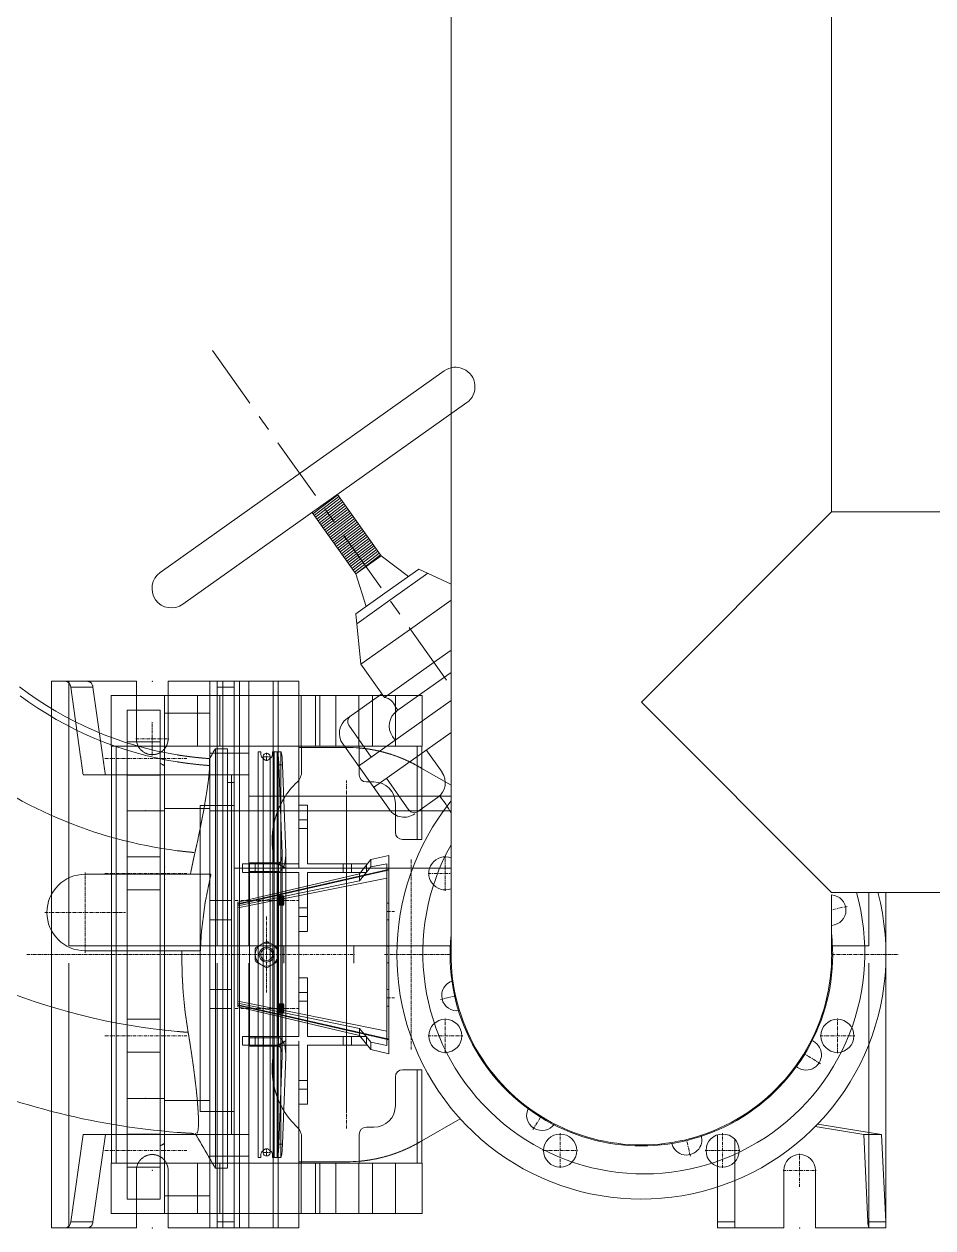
# Model space of a CAD drawing. Header units: millimetres. Extents: x 842 to 5141, y 625 to 3919.
# Drawn here: x 2001 to 3124, y 784 to 2272 of the extents above; entities that cross this region are included whole.
import ezdxf

# ---------------------------------------------------------------- set-up
doc = ezdxf.new("R2010")
doc.units = ezdxf.units.MM
doc.linetypes.add('CENTER', pattern=[7, 4, -1, 1, -1])
doc.linetypes.add('DASHED', pattern=[0.75, 0.5, -0.25])
for name, color, linetype, lineweight in [('2d ConnectionPoints', 7, 'Continuous', 50), ('AM_0', 7, 'Continuous', 50), ('AM_4', 3, 'Continuous', 25), ('AM_7', 4, 'CENTER', 20), ('AM_9', 6, 'DASHED', 25)]:
    doc.layers.add(name, color=color, linetype=linetype, lineweight=lineweight)
doc.layers.add('CL', color=1, linetype='CENTER')
doc.layers.add('OUTLINE', color=6, linetype='Continuous')

msp = doc.modelspace()

# ---------------------------------------------------------------- linework, layer by layer
at = {"lineweight": 13}
for p, q in [((2528.5, 1122.1), (2528.5, 3193.3)), ((2999, 1669.5), (2999, 2648.8)), ((2763.8, 1434.3), (2999, 1669.5)), ((3764, 1669.5), (2999, 1669.5)), ((2763.8, 1434.3), (2999, 1199)), ((3764, 1199), (2999, 1199)), ((2999, 1122.1), (2999, 1195.9))]:
    msp.add_line(p, q, dxfattribs=at)
at = {"color": 7, "lineweight": 13}
for p, q in [((2168.9, 1594.4), (2520, 1843.7)), ((2196.8, 1555.1), (2547.9, 1804.4)), ((2388.5, 1690.4), (2357.8, 1666.9)), ((2389.9, 1688.4), (2359.3, 1664.9)), ((2391.5, 1686.1), (2360.9, 1662.7)), ((2393.1, 1683.9), (2362.5, 1660.4)), ((2394.7, 1681.6), (2364.1, 1658.1)), ((2388.1, 1690.9), (2442.1, 1614.9)), ((2356.7, 1668.6), (2410.6, 1592.6)), ((2396.4, 1679.3), (2365.7, 1655.8)), ((2398, 1677), (2367.3, 1653.6)), ((2399.6, 1674.8), (2368.9, 1651.3)), ((2401.2, 1672.5), (2370.5, 1649.1)), ((2402.8, 1670.3), (2372.1, 1646.8)), ((2404.4, 1668), (2373.8, 1644.6)), ((2406, 1665.8), (2375.4, 1642.3)), ((2407.6, 1663.5), (2377, 1640.1)), ((2409.2, 1661.3), (2378.6, 1637.8)), ((2410.8, 1659), (2380.2, 1635.5)), ((2412.4, 1656.7), (2381.8, 1633.3)), ((2414, 1654.5), (2383.4, 1631)), ((2415.6, 1652.2), (2385, 1628.8)), ((2417.2, 1650), (2386.6, 1626.5)), ((2418.8, 1647.7), (2388.2, 1624.2)), ((2420.4, 1645.4), (2389.8, 1622)), ((2422.1, 1643.2), (2391.4, 1619.8)), ((2423.7, 1641), (2393, 1617.5)), ((2425.3, 1638.7), (2394.7, 1615.2)), ((2426.9, 1636.4), (2396.3, 1613)), ((2428.5, 1634.2), (2397.9, 1610.7)), ((2430.1, 1631.9), (2399.5, 1608.5)), ((2431.6, 1629.6), (2401, 1606.2)), ((2433.2, 1627.4), (2402.6, 1603.9)), ((2434.8, 1625.1), (2404.2, 1601.6)), ((2436.4, 1622.8), (2405.8, 1599.4)), ((2438, 1620.6), (2407.4, 1597.1)), ((2439.6, 1618.3), (2409, 1594.9)), ((2441.2, 1616.1), (2410.6, 1592.6)), ((2410.6, 1592.6), (2442.1, 1614.9)), ((2442.1, 1614.9), (2475.7, 1589.6)), ((2410.6, 1592.6), (2423.4, 1552.5)), ((2488.5, 1598.7), (2449.6, 1571)), ((2499.7, 1593.4), (2455.8, 1562.2)), ((2528.5, 1579.9), (2488.5, 1598.7)), ((2410.6, 1543.4), (2449.6, 1571)), ((2411.9, 1531), (2455.8, 1562.2)), ((2528.5, 1560.3), (2481.1, 1526.6)), ((2417, 1481.1), (2410.6, 1543.4)), ((2417, 1481.1), (2481.1, 1526.6)), ((2528.5, 1498.5), (2510.3, 1485.5)), ((2510.3, 1485.5), (2528.5, 1498.5)), ((2446.2, 1440), (2417, 1481.1)), ((2446.2, 1440), (2510.3, 1485.5)), ((2510.3, 1485.5), (2446.2, 1440)), ((2523.4, 1467.1), (2471.5, 1430.3)), ((2523.4, 1467.1), (2528.5, 1470.8)), ((2399.9, 1413.9), (2443, 1444.5)), ((2414.1, 1355), (2528.5, 1436.3)), ((2459.6, 1428.7), (2462.9, 1424.2)), ((2471.5, 1430.3), (2461.5, 1423.2)), ((2429.9, 1366.3), (2402.1, 1405.5)), ((2432.7, 1328.8), (2528.5, 1396.8)), ((2456.1, 1391.8), (2459.4, 1387.2)), ((2452.2, 1301.3), (2394.6, 1382.5)), ((2517.3, 1347.5), (2497.8, 1375)), ((2448.6, 1340.1), (2476.4, 1300.8)), ((2487.6, 1298.9), (2511.9, 1316.2))]:
    msp.add_line(p, q, dxfattribs=at)
for centre, radius, start, end in [((2534, 1824), 24.1, 305.3755, 125.3755), ((2182.9, 1574.7), 24.1, 125.3755, 305.3755), ((2443, 1422.5), 17.8, 20.2963, 79.6544), ((2412.9, 1395.5), 22.5, 125.3755, 215.3755), ((2408.6, 1410.2), 8.03, 125.3755, 215.3755), ((2474.5, 1404.8), 22.5, 125.3755, 215.3755), ((2498.9, 1334.5), 22.5, 305.3755, 35.3755), ((2435, 1249.1), 105, 26.9464, 41.4387), ((2470.5, 1314.4), 22.5, 215.3755, 305.3755), ((2483, 1305.5), 8.03, 215.3755, 305.3755)]:
    msp.add_arc(centre, radius, start, end, dxfattribs=at)
at = {"layer": '2d ConnectionPoints', "lineweight": 13}
for p in [(2159.1, 1460, -711.3), (2159.1, 1388.8, -711.3), (2151.1, 1299.9), (2174.3, 1230.3, 261.2), (2174.3, 1222.5, 242.3), (2174.3, 1214.6, 223.4), (2128, 1122.1), (2174.3, 1122.1), (2174.3, 1122.1, 236.5), (2174.3, 1122.1, -236.5), (2174.3, 1122.1, 302.3), (2174.3, 1122.1, -302.3), (2174.3, 1122.1), (2174.3, 1122.1), (2230.3, 1122.1), (2230.3, 1122.1), (2300.5, 1122.1, -231.2), (2300.5, 1122.1, 5343.9), (2300.5, 1122.1, -231.2), (2300.5, 1122.1, -231.2), (2345.9, 1122.1, 273.9), (2461.5, 1122.1, 462.4), (2492.6, 1122.1, 426.8), (3066.1, 1122.1, 462.4), (3066.1, 1122.1, -711.3), (2174.3, 1021.7, -242.3), (2151.1, 944.3), (2159.1, 855.3, -711.3), (2959.4, 855.3, -711.3), (2159.1, 784.2, -711.3), (2959.4, 784.2, -711.3)]:
    msp.add_point(p, dxfattribs=at)
at = {"layer": 'AM_0', "lineweight": 13}
for p, q in [((2139.6, 1460), (2034.7, 1460)), ((2034.7, 1377.8), (2034.7, 1460)), ((2139.6, 1460), (2139.6, 1442.2)), ((2178.7, 1442.2), (2178.7, 1460)), ((2340.5, 1460), (2178.7, 1460)), ((2230.3, 1442.2), (2230.3, 1460)), ((2340.5, 1442.2), (2340.5, 1460)), ((2058.4, 1452.6), (2070.5, 1366.7)), ((2098.8, 1360.3), (2085.8, 1452.6)), ((2108.5, 1379.9), (2108.5, 1442.2)), ((2108.5, 1442.2), (2492.6, 1442.2)), ((2492.6, 1379.9), (2492.6, 1442.2)), ((2108.8, 1379.9), (2108.5, 1379.9)), ((2108.8, 864.2), (2108.8, 1379.9)), ((2114.3, 1379.9), (2114.3, 864.2)), ((2486.8, 1379.9), (2114.3, 1379.9)), ((2290.1, 1235.4), (2290.1, 1372.8)), ((2293.4, 1372.8), (2290.1, 1372.8)), ((2293.4, 1372.8), (2293.4, 1369.3)), ((2307.6, 1369.3), (2307.6, 1372.8)), ((2307.6, 1372.8), (2317.9, 1372.8)), ((2313.4, 1372.8), (2313.5, 1372.8)), ((2317.9, 1372.8), (2318, 1372.8)), ((2343.7, 1379.9), (2343.7, 1348.2)), ((2399.9, 1378.2), (2343.7, 1378.2)), ((2414.9, 1344.4), (2414.9, 1379.9)), ((2486.8, 1264.4), (2486.8, 1379.9)), ((2492.3, 1379.9), (2492.3, 1264.4)), ((2492.6, 1379.9), (2492.3, 1379.9)), ((2319.7, 1246.9), (2315.6, 1356.5)), ((2320.1, 1356.5), (2324.1, 1247.8)), ((2528.5, 1331.4), (2492.3, 1352.3)), ((2340.5, 1338.1), (2340.5, 1234.1)), ((2433, 1335.5), (2423.8, 1335.5)), ((2351.2, 1306.9), (2340.5, 1306.9)), ((2351.2, 1306.9), (2351.2, 1234.1)), ((2459.7, 1273.2), (2459.7, 1308.8)), ((2492.3, 1264.4), (2468.6, 1264.4)), ((2279.2, 1190.1), (2279.2, 1235.4)), ((2279.2, 1235.4), (2315.2, 1235.4)), ((2319.7, 1246.9), (2319.7, 1246)), ((2324.1, 1247.8), (2324.1, 1246)), ((2324.1, 1200.6), (2324.1, 1246)), ((2429.4, 1239.6), (2415.4, 1222.1)), ((2451.7, 1244.6), (2429.4, 1239.6)), ((2429.4, 1239.6), (2429.4, 1230.4)), ((2451.7, 999.5), (2451.7, 1244.6)), ((2190.1, 1221.4), (2076.2, 1221.4)), ((2415.4, 1222.1), (2265, 1186.7)), ((2279.2, 1234.1), (2276.3, 1234.1)), ((2279.2, 1223.5), (2276.3, 1223.5)), ((2315.2, 1224.9), (2279.2, 1224.9)), ((2340.5, 1234.1), (2324.1, 1234.1)), ((2340.5, 1223.5), (2324.1, 1223.5)), ((2340.5, 1223.5), (2340.5, 1204.5)), ((2424, 1234.1), (2351.2, 1234.1)), ((2351.2, 1223.5), (2351.2, 1207)), ((2416.5, 1223.5), (2351.2, 1223.5)), ((2429.4, 1230.4), (2415.4, 1213.4)), ((2415.4, 1213.4), (2415.4, 1222.1)), ((2424, 1232.8), (2424, 1234.1)), ((2429.4, 1230.4), (2449, 1234.4)), ((2449, 1234.4), (2449, 1009.8)), ((2449, 1216.6), (2265, 1179.8)), ((2415.4, 1213.4), (2265, 1182.2)), ((3066.1, 1199), (3066.1, 784.2)), ((2265, 1057.5), (2265, 1186.7)), ((2288.1, 1131.3), (2298.7, 1137.5)), ((2302.3, 1137.5), (2313, 1131.3)), ((2076.2, 1126.8), (2190.1, 1126.8)), ((2286.3, 1115.9), (2286.3, 1128.2)), ((2314.8, 1128.2), (2314.8, 1115.9)), ((2298.7, 1106.7), (2288.1, 1112.8)), ((2313, 1112.8), (2302.3, 1106.7)), ((2265, 1064.4), (2449, 1027.6)), ((2265, 1062), (2415.4, 1030.7)), ((2265, 1057.5), (2415.4, 1022.1)), ((2279.2, 1008.7), (2279.2, 1054.1)), ((2324.1, 998.2), (2324.1, 1043.5)), ((2340.5, 1039.7), (2340.5, 1020.7)), ((2351.2, 1037.2), (2351.2, 1020.7)), ((2415.4, 1022.1), (2415.4, 1030.7)), ((2415.4, 1030.7), (2429.4, 1013.7)), ((2279.2, 1020.7), (2276.3, 1020.7)), ((2279.2, 1019.3), (2315.2, 1019.3)), ((2340.5, 1020.7), (2324.1, 1020.7)), ((2416.5, 1020.7), (2351.2, 1020.7)), ((2415.4, 1022.1), (2429.4, 1004.6)), ((2429.4, 1013.7), (2429.4, 1004.6)), ((2449, 1009.8), (2429.4, 1013.7)), ((2279.2, 1010.1), (2276.3, 1010.1)), ((2315.2, 1008.7), (2279.2, 1008.7)), ((2290.1, 871.3), (2290.1, 1008.7)), ((2315.6, 887.7), (2319.7, 997.3)), ((2319.7, 998.2), (2319.7, 997.3)), ((2340.5, 1010.1), (2324.1, 1010.1)), ((2324.1, 998.2), (2324.1, 996.3)), ((2340.5, 1010.1), (2340.5, 906.1)), ((2424, 1010.1), (2351.2, 1010.1)), ((2351.2, 1010.1), (2351.2, 937.3)), ((2424, 1010.1), (2424, 1011.3)), ((2429.4, 1004.6), (2451.7, 999.5)), ((2324.1, 996.3), (2320.1, 887.7)), ((2459.7, 935.4), (2459.7, 970.9)), ((2468.6, 979.8), (2492.3, 979.8)), ((2486.8, 864.2), (2486.8, 979.8)), ((2492.3, 979.8), (2492.3, 864.2)), ((2034.7, 784.2), (2034.7, 929.2)), ((2351.2, 937.3), (2340.5, 937.3)), ((2423.8, 908.7), (2433, 908.7)), ((2492.3, 891.8), (2539.7, 919.2)), ((2978.8, 909.5), (3038.6, 899.8)), ((3060.7, 899.8), (2981.8, 912.6)), ((2073.6, 899.8), (2058.4, 791.6)), ((2108.8, 899.8), (2073.6, 899.8)), ((2085.8, 791.6), (2101.1, 899.8)), ((2343.7, 895.9), (2343.7, 864.2)), ((2414.9, 864.2), (2414.9, 899.8)), ((2858, 899.3), (2858, 860.2)), ((2879.4, 866.1), (2879.4, 893.4)), ((3038.6, 899.8), (3043.7, 791.6)), ((3060.7, 899.8), (3038.6, 899.8)), ((3065.8, 791.6), (3060.7, 899.8)), ((2108.5, 864.2), (2108.8, 864.2)), ((2108.5, 802), (2108.5, 864.2)), ((2114.3, 864.2), (2486.8, 864.2)), ((2293.4, 871.3), (2290.1, 871.3)), ((2293.4, 874.9), (2293.4, 871.3)), ((2307.6, 871.3), (2307.6, 874.9)), ((2307.6, 871.3), (2317.9, 871.3)), ((2313.5, 871.3), (2313.4, 871.3)), ((2318, 871.3), (2317.9, 871.3)), ((2343.7, 866), (2399.9, 866)), ((2492.3, 864.2), (2492.6, 864.2)), ((2492.6, 802), (2492.6, 864.2)), ((2939.8, 855.3), (2939.8, 784.2)), ((2979, 784.2), (2979, 855.3)), ((2858, 784.2), (2858, 834.8)), ((2879.4, 842.7), (2879.4, 784.2)), ((2492.6, 802), (2108.5, 802)), ((2139.6, 802), (2139.6, 784.2)), ((2178.7, 784.2), (2178.7, 802)), ((2230.3, 784.2), (2230.3, 802)), ((2340.5, 784.2), (2340.5, 802)), ((2139.6, 784.2), (2034.7, 784.2)), ((2340.5, 784.2), (2178.7, 784.2)), ((2939.8, 784.2), (2858, 784.2)), ((3066.1, 784.2), (2979, 784.2)), ((3044.8, 784.2), (3044.8, 785.5))]:
    msp.add_line(p, q, dxfattribs=at)
for points in [[(2058.4, 1452.6), (2058.3, 1453.4), (2058.1, 1454.1), (2057.8, 1454.8), (2057.5, 1455.5), (2057.2, 1456.2), (2056.8, 1456.8), (2056.4, 1457.4), (2055.9, 1457.9), (2055.4, 1458.4), (2054.9, 1458.8), (2054.4, 1459.1), (2053.8, 1459.4), (2053.2, 1459.7), (2052.6, 1459.8), (2051.9, 1459.9), (2051.3, 1460), (2051.3, 1460)], [(2078.8, 1460), (2079.4, 1459.9), (2080, 1459.8), (2080.6, 1459.7), (2081.2, 1459.4), (2081.8, 1459.1), (2082.4, 1458.8), (2082.9, 1458.4), (2083.4, 1457.9), (2083.8, 1457.4), (2084.3, 1456.8), (2084.6, 1456.2), (2085, 1455.5), (2085.3, 1454.8), (2085.5, 1454.1), (2085.7, 1453.4), (2085.8, 1452.6), (2085.8, 1452.6)], [(2315.6, 1356.5), (2315.5, 1358.6), (2315.4, 1360.6), (2315.3, 1362.5), (2315.2, 1364.3), (2315, 1365.9), (2314.9, 1367.4), (2314.7, 1368.7), (2314.5, 1369.9), (2314.4, 1370.9), (2314.2, 1371.6), (2314, 1372.2), (2313.8, 1372.6), (2313.6, 1372.8), (2313.5, 1372.8)], [(2318, 1372.8), (2318.2, 1372.7), (2318.4, 1372.4), (2318.6, 1371.9), (2318.8, 1371.2), (2318.9, 1370.3), (2319.1, 1369.2), (2319.3, 1367.9), (2319.5, 1366.5), (2319.6, 1364.9), (2319.7, 1363.2), (2319.9, 1361.4), (2320, 1359.4), (2320.1, 1357.3), (2320.1, 1356.5)], [(2319.7, 1246), (2319.7, 1245.1), (2319.6, 1244.2), (2319.5, 1243.3), (2319.4, 1242.4), (2319.3, 1241.5), (2319.1, 1240.7), (2318.9, 1239.9), (2318.6, 1239.2), (2318.4, 1238.5), (2318.1, 1237.9), (2317.8, 1237.3), (2317.5, 1236.8), (2317.1, 1236.4), (2316.8, 1236.1), (2316.4, 1235.8), (2316, 1235.6), (2315.6, 1235.5), (2315.2, 1235.4)], [(2324.1, 1246), (2324.1, 1244.2), (2324, 1242.3), (2323.8, 1240.5), (2323.6, 1238.8), (2323.3, 1237.1), (2322.9, 1235.4), (2322.5, 1233.9), (2322, 1232.4), (2321.5, 1231.1), (2321, 1229.8), (2320.3, 1228.7), (2319.7, 1227.7), (2319, 1226.8), (2318.3, 1226.1), (2317.5, 1225.6), (2316.8, 1225.2), (2316, 1224.9), (2315.2, 1224.9)], [(2286.3, 1128.2), (2286.5, 1129.3), (2287, 1130.3), (2287.7, 1131.1), (2288.1, 1131.3)], [(2298.7, 1137.5), (2299.8, 1137.9), (2300.9, 1137.9), (2301.9, 1137.7), (2302.3, 1137.5)], [(2313, 1131.3), (2313.8, 1130.6), (2314.4, 1129.7), (2314.7, 1128.7), (2314.8, 1128.2)], [(2288.1, 1112.8), (2287.2, 1113.5), (2286.6, 1114.5), (2286.3, 1115.5), (2286.3, 1115.9)], [(2302.3, 1106.7), (2301.3, 1106.3), (2300.2, 1106.2), (2299.1, 1106.5), (2298.7, 1106.7)], [(2314.8, 1115.9), (2314.6, 1114.8), (2314.1, 1113.8), (2313.3, 1113.1), (2313, 1112.8)], [(2315.2, 1019.3), (2316, 1019.2), (2316.8, 1019), (2317.5, 1018.6), (2318.3, 1018), (2319, 1017.3), (2319.7, 1016.5), (2320.3, 1015.5), (2321, 1014.4), (2321.5, 1013.1), (2322, 1011.8), (2322.5, 1010.3), (2322.9, 1008.7), (2323.3, 1007.1), (2323.6, 1005.4), (2323.8, 1003.6), (2324, 1001.8), (2324.1, 1000), (2324.1, 998.2)], [(2315.2, 1008.7), (2315.6, 1008.7), (2316, 1008.6), (2316.4, 1008.4), (2316.8, 1008.1), (2317.1, 1007.8), (2317.5, 1007.3), (2317.8, 1006.8), (2318.1, 1006.3), (2318.4, 1005.6), (2318.6, 1005), (2318.9, 1004.2), (2319.1, 1003.5), (2319.3, 1002.6), (2319.4, 1001.8), (2319.5, 1000.9), (2319.6, 1000), (2319.7, 999.1), (2319.7, 998.2)], [(2313.5, 871.3), (2313.7, 871.5), (2313.9, 871.8), (2314.1, 872.4), (2314.3, 873.1), (2314.5, 874.1), (2314.7, 875.2), (2314.9, 876.5), (2315, 877.9), (2315.2, 879.5), (2315.3, 881.3), (2315.4, 883.1), (2315.5, 885.1), (2315.6, 887.2), (2315.6, 887.7)], [(2320.1, 887.7), (2320, 885.6), (2319.9, 883.6), (2319.8, 881.7), (2319.7, 879.9), (2319.5, 878.3), (2319.4, 876.8), (2319.2, 875.4), (2319, 874.3), (2318.8, 873.3), (2318.6, 872.5), (2318.4, 871.9), (2318.2, 871.6), (2318, 871.4), (2318, 871.3)], [(2051.3, 784.2), (2051.9, 784.2), (2052.5, 784.3), (2053.2, 784.5), (2053.8, 784.7), (2054.3, 785), (2054.9, 785.4), (2055.4, 785.8), (2055.9, 786.3), (2056.4, 786.8), (2056.8, 787.4), (2057.2, 788), (2057.5, 788.7), (2057.8, 789.3), (2058.1, 790.1), (2058.2, 790.8), (2058.4, 791.6), (2058.4, 791.6)], [(2085.8, 791.6), (2085.7, 790.8), (2085.5, 790.1), (2085.3, 789.4), (2085, 788.7), (2084.7, 788), (2084.3, 787.4), (2083.9, 786.8), (2083.4, 786.3), (2082.9, 785.8), (2082.4, 785.4), (2081.8, 785), (2081.2, 784.7), (2080.6, 784.5), (2080, 784.3), (2079.4, 784.2), (2078.8, 784.2), (2078.8, 784.2)], [(3044.8, 785.5), (3044.6, 786), (3044.4, 786.5), (3044.3, 787), (3044.1, 787.6), (3044, 788.2), (3043.9, 788.9), (3043.8, 789.6), (3043.7, 790.3), (3043.7, 791), (3043.7, 791.6)], [(3065.8, 791.6), (3065.8, 790.8), (3065.9, 790.1), (3065.9, 789.4), (3066, 788.7), (3066.1, 788.3)]]:
    msp.add_lwpolyline(points, dxfattribs=at)
for centre, radius in [((2300.5, 1122.1), 14.2), ((2300.5, 1122.1), 9.25), ((2300.5, 1122.1), 7.47), ((2521.4, 1021.7), 20.5), ((3006.1, 1021.7), 20.5), ((2663.4, 879.8), 20.5), ((2864.2, 879.8), 20.5)]:
    msp.add_circle(centre, radius, dxfattribs=at)
for centre, radius, start, end in [((2259.8, 1798.6), 435.3, 232.5584, 260.7853), ((2298.7, 1369.3), 5.33, 180, 247.3801), ((2300.5, 1366.6), 4.45, 329.4898, 210.5102), ((2302.3, 1369.3), 5.33, 292.6199, 0), ((2399.9, 1200.3), 177.8, 85.166, 90), ((2326, 1348.2), 17.8, 313.5973, 0), ((2423.8, 1344.4), 8.89, 180, 270), ((2406.9, 1263.2), 99.6, 133.5973, 148.8852), ((2433, 1308.8), 26.7, 0, 90), ((2763.8, 1122.1), 302.3, 141.0943, 14.7446), ((2468.6, 1273.2), 8.89, 180, 270), ((2521.4, 1222.5), 20.5, 69.744, 290.256), ((2076.2, 1174.1), 47.3, 90, 270), ((2763.8, 1122.1), 236.5, 174.0803, 5.9197), ((2763.8, 1122.1), 235.3, 179.6744, 0.3256), ((2259.8, 1798.6), 899, 245.4103, 265.5529), ((2468.6, 970.9), 8.89, 90, 180), ((2406.9, 980.9), 99.6, 211.1148, 226.4027), ((2433, 935.4), 26.7, 270, 0), ((2326, 895.9), 17.8, 0, 46.4027), ((2423.8, 899.8), 8.89, 90, 180), ((2298.7, 874.9), 5.33, 112.6199, 180), ((2300.5, 877.6), 4.45, 149.4898, 30.5102), ((2302.3, 874.9), 5.33, 0, 67.3801), ((2399.9, 1043.8), 177.8, 270, 274.834), ((2959.4, 855.3), 19.6, 0, 180)]:
    msp.add_arc(centre, radius, start, end, dxfattribs=at)
at = {"layer": 'AM_4', "lineweight": 13}
for p, q in [((2246.5, 1442.2), (2246.5, 1460)), ((2267.1, 1442.2), (2267.1, 1460)), ((2314.9, 1442.2), (2314.9, 1460)), ((2085.8, 1452.6), (2058.4, 1452.6)), ((2215.2, 1379.9), (2215.2, 1442.2)), ((2385.9, 1379.9), (2385.9, 1442.2)), ((2310, 1235.4), (2310, 1372.8)), ((2313.5, 1235.4), (2313.5, 1372.8)), ((2320.1, 1356.5), (2315.6, 1356.5)), ((2351.2, 1288.5), (2340.5, 1288.5)), ((2351.2, 1277.9), (2340.5, 1277.9)), ((2319.7, 1245.1), (2319.7, 1246.9)), ((2315.2, 1198.5), (2315.2, 1224.9)), ((2395, 1223.5), (2395, 1234.1)), ((2405.6, 1223.5), (2405.6, 1234.1)), ((2315.2, 1019.3), (2315.2, 1045.6)), ((2395, 1010.1), (2395, 1020.7)), ((2405.6, 1010.1), (2405.6, 1020.7)), ((2310, 871.3), (2310, 1008.7)), ((2313.5, 871.3), (2313.5, 1008.7)), ((2319.7, 997.3), (2319.7, 999.1)), ((2351.2, 966.3), (2340.5, 966.3)), ((2351.2, 955.7), (2340.5, 955.7)), ((2320.1, 887.7), (2315.6, 887.7)), ((2215.2, 802), (2215.2, 864.2)), ((2385.9, 802), (2385.9, 864.2)), ((2085.8, 791.6), (2058.4, 791.6)), ((2246.5, 784.2), (2246.5, 802)), ((2267.1, 784.2), (2267.1, 802)), ((2314.9, 784.2), (2314.9, 802)), ((2879.4, 791.6), (2858, 791.6)), ((3065.8, 791.6), (3043.7, 791.6))]:
    msp.add_line(p, q, dxfattribs=at)
for radius, start, end in [(443.8, 233.5096, 260.9638), (552.5, 230.7496, 262.752), (774.7, 229.4213, 264.838)]:
    msp.add_arc((2259.8, 1798.6), radius, start, end, dxfattribs=at)
at = {"layer": 'AM_7', "lineweight": 13}
for p, q in [((2159.1, 1368.3), (2159.1, 1409.4)), ((2138.6, 1388.8), (2179.7, 1388.8)), ((2300.5, 1361.9), (2300.5, 1371.3)), ((2202, 1364.4), (2100.3, 1364.4)), ((2295.9, 1366.6), (2305.2, 1366.6)), ((2399.2, 906.9), (2399.2, 1337.3)), ((2479.2, 1239.5), (2479.2, 1004.7)), ((2521.4, 1201), (2521.4, 1243.9)), ((2076.2, 1124.4), (2076.2, 1223.7)), ((2202, 1222.5), (2100.3, 1222.5)), ((2500, 1222.5), (2528.5, 1222.5)), ((2261.4, 1188.8), (2339.6, 1188.8)), ((2026.5, 1174.1), (2125.9, 1174.1)), ((2300.5, 1169), (2300.5, 1075.1)), ((2448.6, 1175.4), (2458.4, 1175.4)), ((2004.2, 1122.1), (2409.4, 1122.1)), ((2446.3, 1122.1), (2528.5, 1122.1)), ((2999, 1122.1), (3081.2, 1122.1)), ((2448.6, 1068.7), (2458.4, 1068.7)), ((2261.4, 1055.4), (2339.6, 1055.4)), ((2521.4, 1000.2), (2521.4, 1043.2)), ((3006.1, 1000.2), (3006.1, 1043.2)), ((2202, 1021.7), (2100.3, 1021.7)), ((2500, 1021.7), (2542.9, 1021.7)), ((2984.6, 1021.7), (3027.6, 1021.7)), ((2663.4, 858.3), (2663.4, 901.2)), ((2864.2, 858.3), (2864.2, 901.2)), ((2202, 879.8), (2100.3, 879.8)), ((2300.5, 872.9), (2300.5, 882.2)), ((2641.9, 879.8), (2684.9, 879.8)), ((2842.7, 879.8), (2885.6, 879.8)), ((2295.9, 877.6), (2305.2, 877.6)), ((2959.4, 834.8), (2959.4, 875.9)), ((2938.9, 855.3), (2979.9, 855.3))]:
    msp.add_line(p, q, dxfattribs=at)
at = {"layer": 'AM_9', "lineweight": 13}
for p, q in [((2056, 1132.8), (2056, 1460)), ((2239.2, 1132.8), (2239.2, 1460)), ((2260.5, 1460), (2260.5, 784.2)), ((2278.3, 1460), (2278.3, 1132.8)), ((2308.5, 1234.6), (2308.5, 1460)), ((2260.5, 1452.6), (2239.2, 1452.6)), ((2139.6, 1442.2), (2139.6, 1388.8)), ((2174.3, 802), (2174.3, 1442.2)), ((2178.7, 1388.8), (2178.7, 1442.2)), ((2230.3, 802), (2230.3, 1442.2)), ((2242.7, 1379.9), (2242.7, 1442.2)), ((2246.5, 802), (2246.5, 1442.2)), ((2267.1, 802), (2267.1, 1442.2)), ((2314.9, 1234.1), (2314.9, 1442.2)), ((2340.5, 1338.1), (2340.5, 1442.2)), ((2343.2, 1379.9), (2343.2, 1442.2)), ((2361, 1379.9), (2361, 1442.2)), ((2366.3, 1379.9), (2366.3, 1442.2)), ((2414.6, 1379.9), (2414.6, 1442.2)), ((2431.2, 1379.9), (2431.2, 1442.2)), ((2459.7, 1379.9), (2459.7, 1442.2)), ((2168.9, 1424.4), (2128, 1424.4)), ((2128, 819.8), (2128, 1424.4)), ((2168.9, 819.8), (2168.9, 1424.4)), ((2174.3, 1420.4), (2230.3, 1420.4)), ((2168.9, 1384.9), (2128, 1384.9)), ((2034.7, 929.2), (2034.7, 1377.8)), ((2108.8, 1379.9), (2114.3, 1379.9)), ((2237.1, 1376.6), (2230, 1364.3)), ((2278.3, 1371.1), (2230.3, 1371.1)), ((2237.1, 1376.6), (2237.1, 858)), ((2252.2, 1376.6), (2237.1, 1376.6)), ((2252.2, 1376.6), (2252.2, 858)), ((2318, 871.3), (2318, 1372.8)), ((2343.7, 1378.2), (2340.5, 1378.2)), ((2486.8, 1379.9), (2492.3, 1379.9)), ((2070.5, 1366.7), (2073.6, 1344.4)), ((2101.1, 1344.4), (2098.8, 1360.3)), ((2174.3, 1355.5), (2168.9, 1358.6)), ((2230, 1355.8), (2230, 1364.3)), ((2296.1, 1366.6), (2296.1, 877.6)), ((2305, 877.6), (2305, 1366.6)), ((2492.3, 1352.3), (2488.8, 1354.3)), ((2073.6, 1344.4), (2278.3, 1344.4)), ((2128, 1344), (2168.9, 1344)), ((2257, 1344.4), (2257, 899.8)), ((2259.8, 1334.9), (2252.2, 1334.9)), ((2528.5, 1317.7), (2278.3, 1317.7)), ((2399.2, 1317.7), (2399.2, 926.5)), ((2174.3, 1299.9), (2128, 1299.9)), ((2230.3, 1302.6), (2174.3, 1302.6)), ((2218.2, 1306.5), (2218.2, 928)), ((2259.8, 1306.5), (2218.2, 1306.5)), ((2528.5, 1299.9), (2230.3, 1299.9)), ((2308.2, 1250.1), (2308.2, 994)), ((2168.9, 1242.9), (2128, 1242.9)), ((2206.2, 1221.4), (2210.5, 1242)), ((2210.5, 1242), (2211.9, 1248.2)), ((2290.1, 1008.7), (2290.1, 1235.4)), ((2310, 1008.7), (2310, 1235.4)), ((2313.5, 1008.7), (2313.5, 1235.4)), ((2315.2, 1224.9), (2315.2, 1235.4)), ((2319.7, 998.2), (2319.7, 1246)), ((2319.7, 999.1), (2319.7, 1245.1)), ((2324.1, 996.3), (2324.1, 1247.8)), ((2231.6, 1221.4), (2190.1, 1221.4)), ((2260.5, 1228.8), (2528.5, 1228.8)), ((2451.7, 1227.2), (2265, 1184.8)), ((2451.7, 1226.8), (2265, 1184.3)), ((2276.3, 1234.1), (2270.7, 1234.1)), ((2270.7, 1234.1), (2270.7, 1223.5)), ((2276.3, 1223.5), (2270.7, 1223.5)), ((2278.3, 1234.6), (2308.5, 1234.6)), ((2324.1, 1234.1), (2279.2, 1234.1)), ((2324.1, 1223.5), (2279.2, 1223.5)), ((2286.2, 1223.5), (2286.2, 1234.1)), ((2296.8, 1223.5), (2296.8, 1234.1)), ((2308.5, 1234.6), (2311.2, 1234.4)), ((2314.9, 1128.7), (2314.9, 1223.5)), ((2340.5, 1228.8), (2340.5, 1234.1)), ((2424, 1223.5), (2416.5, 1223.5)), ((2424, 1223.5), (2424, 1232.8)), ((2351.2, 1207), (2351.2, 1150.7)), ((2128, 1202), (2168.9, 1202)), ((2321.3, 1194.6), (2314.8, 1194.6)), ((2315.2, 1045.6), (2315.2, 1198.5)), ((2324.1, 1043.5), (2324.1, 1200.6)), ((2340.5, 1204.5), (2340.5, 1039.7)), ((3044.8, 1132.8), (3044.8, 1199)), ((2230.3, 1188.8), (2257, 1188.8)), ((2279.2, 1054.1), (2279.2, 1190.1)), ((2314.8, 1183), (2321.3, 1183)), ((2351.2, 1179.7), (2340.5, 1179.7)), ((2451.7, 1185.7), (2449, 1185.7)), ((2257, 1165), (2230.3, 1165)), ((2351.2, 1169.1), (2340.5, 1169.1)), ((2449, 1165.2), (2451.7, 1165.2)), ((2351.2, 1150.7), (2340.5, 1150.7)), ((2528.5, 1132.8), (2056, 1132.8)), ((2321.9, 1111.4), (2321.9, 1132.8)), ((2408.1, 1132.8), (2408.1, 1111.4)), ((2451.7, 1132.3), (2449, 1132.3)), ((3044.8, 1132.8), (2999, 1132.8)), ((2190.1, 1126.8), (2218.6, 1126.8)), ((2056, 784.2), (2056, 1111.4)), ((2239.2, 1111.4), (2239.2, 784.2)), ((2278.3, 1111.4), (2278.3, 784.2)), ((2314.9, 1020.7), (2314.9, 1115.5)), ((2449, 1111.9), (2451.7, 1111.9)), ((3044.8, 785.5), (3044.8, 1111.4)), ((2351.2, 1093.5), (2340.5, 1093.5)), ((2351.2, 1093.5), (2351.2, 1037.2)), ((2257, 1079.1), (2230.3, 1079.1)), ((2351.2, 1075.1), (2340.5, 1075.1)), ((2451.7, 1079), (2449, 1079)), ((2265, 1059.8), (2451.7, 1017.4)), ((2265, 1059.4), (2451.7, 1016.9)), ((2321.3, 1061.2), (2314.8, 1061.2)), ((2351.2, 1064.5), (2340.5, 1064.5)), ((2449, 1058.5), (2451.7, 1058.5)), ((2168.9, 1042.2), (2128, 1042.2)), ((2257, 1055.4), (2230.3, 1055.4)), ((2314.8, 1049.6), (2321.3, 1049.6)), ((2276.3, 1020.7), (2270.7, 1020.7)), ((2270.7, 1020.7), (2270.7, 1010.1)), ((2324.1, 1020.7), (2279.2, 1020.7)), ((2286.2, 1010.1), (2286.2, 1020.7)), ((2296.8, 1010.1), (2296.8, 1020.7)), ((2315.2, 1008.7), (2315.2, 1019.3)), ((2340.5, 1010.1), (2340.5, 1015.4)), ((2424, 1020.7), (2416.5, 1020.7)), ((2424, 1011.3), (2424, 1020.7)), ((2128, 1001.3), (2168.9, 1001.3)), ((2276.3, 1010.1), (2270.7, 1010.1)), ((2308.5, 1009.6), (2278.3, 1009.6)), ((2324.1, 1010.1), (2279.2, 1010.1)), ((2311.6, 1009.8), (2308.5, 1009.6)), ((2308.5, 784.2), (2308.5, 1009.6)), ((2314.9, 802), (2314.9, 1010.1)), ((2128, 944.3), (2174.3, 944.3)), ((2174.3, 941.6), (2230.3, 941.6)), ((2218.2, 928), (2259.8, 928)), ((2278.3, 899.8), (2108.8, 899.8)), ((2168.9, 900.2), (2128, 900.2)), ((2212.3, 900.9), (2237.1, 858)), ((2252.2, 899.6), (2259.8, 899.6)), ((2340.5, 802), (2340.5, 906.1)), ((2168.9, 885.6), (2174.3, 888.6)), ((2488.8, 889.8), (2492.3, 891.8)), ((2108.8, 864.2), (2114.3, 864.2)), ((2278.3, 873.1), (2230.3, 873.1)), ((2242.7, 802), (2242.7, 864.2)), ((2340.5, 866), (2343.7, 866)), ((2343.2, 802), (2343.2, 864.2)), ((2361, 802), (2361, 864.2)), ((2366.3, 802), (2366.3, 864.2)), ((2414.6, 802), (2414.6, 864.2)), ((2431.2, 802), (2431.2, 864.2)), ((2459.7, 802), (2459.7, 864.2)), ((2486.8, 864.2), (2492.3, 864.2)), ((2879.4, 842.7), (2879.4, 866.1)), ((2128, 859.3), (2168.9, 859.3)), ((2139.6, 855.3), (2139.6, 802)), ((2178.7, 802), (2178.7, 855.3)), ((2237.1, 858), (2252.2, 858)), ((2858, 860.2), (2858, 834.8)), ((2128, 819.8), (2168.9, 819.8)), ((2174.3, 823.8), (2230.3, 823.8)), ((2260.5, 791.6), (2239.2, 791.6))]:
    msp.add_line(p, q, dxfattribs=at)
for points in [[(2211.9, 1248.2), (2215, 1261.8), (2217.7, 1274.9), (2220.3, 1288), (2222.7, 1300.3), (2224.3, 1310), (2225.8, 1319), (2227.1, 1327.5), (2228.2, 1335.1), (2229, 1341.6), (2229.5, 1347.2), (2229.9, 1352), (2230, 1355.8)], [(2218.6, 1126.8), (2219.9, 1150.3), (2224.4, 1185.9), (2231.6, 1221.4)], [(2311.2, 1234.4), (2315.8, 1233.4), (2322.1, 1230.2), (2323.8, 1228.8)], [(2314.8, 1194.6), (2314.8, 1194.5), (2314.7, 1194.5), (2314.7, 1194.4), (2314.6, 1194.2), (2314.6, 1194), (2314.5, 1193.8), (2314.5, 1193.5), (2314.5, 1193.2), (2314.4, 1192.9), (2314.4, 1192.5), (2314.4, 1192.1), (2314.4, 1191.7), (2314.3, 1191.2), (2314.3, 1190.8), (2314.3, 1190.3), (2314.3, 1189.8), (2314.3, 1189.3), (2314.3, 1188.8)], [(2314.8, 1183), (2314.8, 1183), (2314.9, 1183.1), (2314.9, 1183.2), (2315, 1183.3), (2315, 1183.5), (2315.1, 1183.8), (2315.1, 1184), (2315.1, 1184.3), (2315.2, 1184.7), (2315.2, 1185.1), (2315.2, 1185.5), (2315.2, 1185.9), (2315.3, 1186.3), (2315.3, 1186.8), (2315.3, 1187.3), (2315.3, 1187.8), (2315.3, 1188.3), (2315.3, 1188.8), (2315.3, 1189.3), (2315.3, 1189.8), (2315.3, 1190.3), (2315.3, 1190.8), (2315.3, 1191.2), (2315.2, 1191.7), (2315.2, 1192.1), (2315.2, 1192.5), (2315.2, 1192.9), (2315.1, 1193.2), (2315.1, 1193.5), (2315.1, 1193.8), (2315, 1194), (2315, 1194.2), (2314.9, 1194.4), (2314.9, 1194.5), (2314.8, 1194.5), (2314.8, 1194.6)], [(2316.8, 1194.6), (2316.8, 1194.5), (2316.7, 1194.5), (2316.7, 1194.4), (2316.6, 1194.2), (2316.6, 1194), (2316.6, 1193.8), (2316.5, 1193.5), (2316.5, 1193.2), (2316.5, 1192.9), (2316.4, 1192.5), (2316.4, 1192.1), (2316.4, 1191.7), (2316.4, 1191.2), (2316.3, 1190.8), (2316.3, 1190.3), (2316.3, 1189.8), (2316.3, 1189.3), (2316.3, 1188.8)], [(2316.8, 1183), (2316.9, 1183), (2316.9, 1183.1), (2317, 1183.2), (2317, 1183.3), (2317, 1183.5), (2317.1, 1183.8), (2317.1, 1184), (2317.1, 1184.3), (2317.2, 1184.7), (2317.2, 1185.1), (2317.2, 1185.5), (2317.3, 1185.9), (2317.3, 1186.3), (2317.3, 1186.8), (2317.3, 1187.3), (2317.3, 1187.8), (2317.3, 1188.3), (2317.3, 1188.8), (2317.3, 1189.3), (2317.3, 1189.8), (2317.3, 1190.3), (2317.3, 1190.8), (2317.3, 1191.2), (2317.3, 1191.7), (2317.2, 1192.1), (2317.2, 1192.5), (2317.2, 1192.9), (2317.1, 1193.2), (2317.1, 1193.5), (2317.1, 1193.8), (2317, 1194), (2317, 1194.2), (2317, 1194.4), (2316.9, 1194.5), (2316.9, 1194.5), (2316.8, 1194.6)], [(2318.8, 1188.8), (2318.8, 1189.3), (2318.8, 1189.8), (2318.8, 1190.3), (2318.8, 1190.8), (2318.8, 1191.2), (2318.8, 1191.7), (2318.8, 1192.1), (2318.9, 1192.5), (2318.9, 1192.9), (2318.9, 1193.2), (2319, 1193.5), (2319, 1193.8), (2319, 1194), (2319.1, 1194.2), (2319.1, 1194.4), (2319.2, 1194.5), (2319.2, 1194.5), (2319.3, 1194.6)], [(2319.3, 1194.6), (2319.3, 1194.5), (2319.3, 1194.5), (2319.4, 1194.4), (2319.4, 1194.2), (2319.5, 1194), (2319.5, 1193.8), (2319.6, 1193.5), (2319.6, 1193.2), (2319.6, 1192.9), (2319.6, 1192.5), (2319.7, 1192.1), (2319.7, 1191.7), (2319.7, 1191.2), (2319.7, 1190.8), (2319.7, 1190.3), (2319.8, 1189.8), (2319.8, 1189.3), (2319.8, 1188.8), (2319.8, 1188.3), (2319.8, 1187.8), (2319.7, 1187.3), (2319.7, 1186.8), (2319.7, 1186.3), (2319.7, 1185.9), (2319.7, 1185.5), (2319.6, 1185.1), (2319.6, 1184.7), (2319.6, 1184.3), (2319.6, 1184), (2319.5, 1183.8), (2319.5, 1183.5), (2319.4, 1183.3), (2319.4, 1183.2), (2319.3, 1183.1), (2319.3, 1183), (2319.3, 1183)], [(2320.8, 1188.8), (2320.8, 1189.3), (2320.8, 1189.8), (2320.8, 1190.3), (2320.8, 1190.8), (2320.8, 1191.2), (2320.8, 1191.7), (2320.9, 1192.1), (2320.9, 1192.5), (2320.9, 1192.9), (2321, 1193.2), (2321, 1193.5), (2321, 1193.8), (2321.1, 1194), (2321.1, 1194.2), (2321.2, 1194.4), (2321.2, 1194.5), (2321.2, 1194.5), (2321.3, 1194.6)], [(2321.3, 1194.6), (2321.3, 1194.5), (2321.4, 1194.5), (2321.4, 1194.4), (2321.5, 1194.2), (2321.5, 1194), (2321.5, 1193.8), (2321.6, 1193.5), (2321.6, 1193.2), (2321.6, 1192.9), (2321.7, 1192.5), (2321.7, 1192.1), (2321.7, 1191.7), (2321.7, 1191.2), (2321.8, 1190.8), (2321.8, 1190.3), (2321.8, 1189.8), (2321.8, 1189.3), (2321.8, 1188.8), (2321.8, 1188.3), (2321.8, 1187.8), (2321.8, 1187.3), (2321.8, 1186.8), (2321.7, 1186.3), (2321.7, 1185.9), (2321.7, 1185.5), (2321.7, 1185.1), (2321.6, 1184.7), (2321.6, 1184.3), (2321.6, 1184), (2321.5, 1183.8), (2321.5, 1183.5), (2321.5, 1183.3), (2321.4, 1183.2), (2321.4, 1183.1), (2321.3, 1183), (2321.3, 1183)], [(2314.3, 1188.8), (2314.3, 1188.3), (2314.3, 1187.8), (2314.3, 1187.3), (2314.3, 1186.8), (2314.3, 1186.3), (2314.4, 1185.9), (2314.4, 1185.5), (2314.4, 1185.1), (2314.4, 1184.7), (2314.5, 1184.3), (2314.5, 1184), (2314.5, 1183.8), (2314.6, 1183.5), (2314.6, 1183.3), (2314.7, 1183.2), (2314.7, 1183.1), (2314.8, 1183), (2314.8, 1183)], [(2316.3, 1188.8), (2316.3, 1188.3), (2316.3, 1187.8), (2316.3, 1187.3), (2316.3, 1186.8), (2316.4, 1186.3), (2316.4, 1185.9), (2316.4, 1185.5), (2316.4, 1185.1), (2316.5, 1184.7), (2316.5, 1184.3), (2316.5, 1184), (2316.6, 1183.8), (2316.6, 1183.5), (2316.6, 1183.3), (2316.7, 1183.2), (2316.7, 1183.1), (2316.8, 1183), (2316.8, 1183)], [(2319.3, 1183), (2319.2, 1183), (2319.2, 1183.1), (2319.1, 1183.2), (2319.1, 1183.3), (2319, 1183.5), (2319, 1183.8), (2319, 1184), (2318.9, 1184.3), (2318.9, 1184.7), (2318.9, 1185.1), (2318.8, 1185.5), (2318.8, 1185.9), (2318.8, 1186.3), (2318.8, 1186.8), (2318.8, 1187.3), (2318.8, 1187.8), (2318.8, 1188.3), (2318.8, 1188.8)], [(2321.3, 1183), (2321.2, 1183), (2321.2, 1183.1), (2321.2, 1183.2), (2321.1, 1183.3), (2321.1, 1183.5), (2321, 1183.8), (2321, 1184), (2321, 1184.3), (2320.9, 1184.7), (2320.9, 1185.1), (2320.9, 1185.5), (2320.8, 1185.9), (2320.8, 1186.3), (2320.8, 1186.8), (2320.8, 1187.3), (2320.8, 1187.8), (2320.8, 1188.3), (2320.8, 1188.8)], [(2195.9, 1100.2), (2195.9, 1101), (2195.8, 1126.8)], [(2203.5, 1025.9), (2199.8, 1050.5), (2197.3, 1075.5), (2195.9, 1100.2)], [(2314.8, 1061.2), (2314.8, 1061.2), (2314.7, 1061.1), (2314.7, 1061), (2314.6, 1060.8), (2314.6, 1060.6), (2314.5, 1060.4), (2314.5, 1060.1), (2314.5, 1059.8), (2314.4, 1059.5), (2314.4, 1059.1), (2314.4, 1058.7), (2314.4, 1058.3), (2314.3, 1057.8), (2314.3, 1057.4), (2314.3, 1056.9), (2314.3, 1056.4), (2314.3, 1055.9), (2314.3, 1055.4)], [(2314.8, 1049.6), (2314.8, 1049.6), (2314.9, 1049.7), (2314.9, 1049.8), (2315, 1050), (2315, 1050.2), (2315.1, 1050.4), (2315.1, 1050.7), (2315.1, 1051), (2315.2, 1051.3), (2315.2, 1051.7), (2315.2, 1052.1), (2315.2, 1052.5), (2315.3, 1053), (2315.3, 1053.4), (2315.3, 1053.9), (2315.3, 1054.4), (2315.3, 1054.9), (2315.3, 1055.4), (2315.3, 1055.9), (2315.3, 1056.4), (2315.3, 1056.9), (2315.3, 1057.4), (2315.3, 1057.8), (2315.2, 1058.3), (2315.2, 1058.7), (2315.2, 1059.1), (2315.2, 1059.5), (2315.1, 1059.8), (2315.1, 1060.1), (2315.1, 1060.4), (2315, 1060.6), (2315, 1060.8), (2314.9, 1061), (2314.9, 1061.1), (2314.8, 1061.2), (2314.8, 1061.2)], [(2316.8, 1061.2), (2316.8, 1061.2), (2316.7, 1061.1), (2316.7, 1061), (2316.6, 1060.8), (2316.6, 1060.6), (2316.6, 1060.4), (2316.5, 1060.1), (2316.5, 1059.8), (2316.5, 1059.5), (2316.4, 1059.1), (2316.4, 1058.7), (2316.4, 1058.3), (2316.4, 1057.8), (2316.3, 1057.4), (2316.3, 1056.9), (2316.3, 1056.4), (2316.3, 1055.9), (2316.3, 1055.4)], [(2316.8, 1049.6), (2316.9, 1049.6), (2316.9, 1049.7), (2317, 1049.8), (2317, 1050), (2317, 1050.2), (2317.1, 1050.4), (2317.1, 1050.7), (2317.1, 1051), (2317.2, 1051.3), (2317.2, 1051.7), (2317.2, 1052.1), (2317.3, 1052.5), (2317.3, 1053), (2317.3, 1053.4), (2317.3, 1053.9), (2317.3, 1054.4), (2317.3, 1054.9), (2317.3, 1055.4), (2317.3, 1055.9), (2317.3, 1056.4), (2317.3, 1056.9), (2317.3, 1057.4), (2317.3, 1057.8), (2317.3, 1058.3), (2317.2, 1058.7), (2317.2, 1059.1), (2317.2, 1059.5), (2317.1, 1059.8), (2317.1, 1060.1), (2317.1, 1060.4), (2317, 1060.6), (2317, 1060.8), (2317, 1061), (2316.9, 1061.1), (2316.9, 1061.2), (2316.8, 1061.2)], [(2318.8, 1055.4), (2318.8, 1055.9), (2318.8, 1056.4), (2318.8, 1056.9), (2318.8, 1057.4), (2318.8, 1057.8), (2318.8, 1058.3), (2318.8, 1058.7), (2318.9, 1059.1), (2318.9, 1059.5), (2318.9, 1059.8), (2319, 1060.1), (2319, 1060.4), (2319, 1060.6), (2319.1, 1060.8), (2319.1, 1061), (2319.2, 1061.1), (2319.2, 1061.2), (2319.3, 1061.2)], [(2319.3, 1061.2), (2319.3, 1061.2), (2319.3, 1061.1), (2319.4, 1061), (2319.4, 1060.8), (2319.5, 1060.6), (2319.5, 1060.4), (2319.6, 1060.1), (2319.6, 1059.8), (2319.6, 1059.5), (2319.6, 1059.1), (2319.7, 1058.7), (2319.7, 1058.3), (2319.7, 1057.8), (2319.7, 1057.4), (2319.7, 1056.9), (2319.8, 1056.4), (2319.8, 1055.9), (2319.8, 1055.4), (2319.8, 1054.9), (2319.8, 1054.4), (2319.7, 1053.9), (2319.7, 1053.4), (2319.7, 1053), (2319.7, 1052.5), (2319.7, 1052.1), (2319.6, 1051.7), (2319.6, 1051.3), (2319.6, 1051), (2319.6, 1050.7), (2319.5, 1050.4), (2319.5, 1050.2), (2319.4, 1050), (2319.4, 1049.8), (2319.3, 1049.7), (2319.3, 1049.6), (2319.3, 1049.6)], [(2320.8, 1055.4), (2320.8, 1055.9), (2320.8, 1056.4), (2320.8, 1056.9), (2320.8, 1057.4), (2320.8, 1057.8), (2320.8, 1058.3), (2320.9, 1058.7), (2320.9, 1059.1), (2320.9, 1059.5), (2321, 1059.8), (2321, 1060.1), (2321, 1060.4), (2321.1, 1060.6), (2321.1, 1060.8), (2321.2, 1061), (2321.2, 1061.1), (2321.2, 1061.2), (2321.3, 1061.2)], [(2321.3, 1061.2), (2321.3, 1061.2), (2321.4, 1061.1), (2321.4, 1061), (2321.5, 1060.8), (2321.5, 1060.6), (2321.5, 1060.4), (2321.6, 1060.1), (2321.6, 1059.8), (2321.6, 1059.5), (2321.7, 1059.1), (2321.7, 1058.7), (2321.7, 1058.3), (2321.7, 1057.8), (2321.8, 1057.4), (2321.8, 1056.9), (2321.8, 1056.4), (2321.8, 1055.9), (2321.8, 1055.4), (2321.8, 1054.9), (2321.8, 1054.4), (2321.8, 1053.9), (2321.8, 1053.4), (2321.7, 1053), (2321.7, 1052.5), (2321.7, 1052.1), (2321.7, 1051.7), (2321.6, 1051.3), (2321.6, 1051), (2321.6, 1050.7), (2321.5, 1050.4), (2321.5, 1050.2), (2321.5, 1050), (2321.4, 1049.8), (2321.4, 1049.7), (2321.3, 1049.6), (2321.3, 1049.6)], [(2314.3, 1055.4), (2314.3, 1054.9), (2314.3, 1054.4), (2314.3, 1053.9), (2314.3, 1053.4), (2314.3, 1053), (2314.4, 1052.5), (2314.4, 1052.1), (2314.4, 1051.7), (2314.4, 1051.3), (2314.5, 1051), (2314.5, 1050.7), (2314.5, 1050.4), (2314.6, 1050.2), (2314.6, 1050), (2314.7, 1049.8), (2314.7, 1049.7), (2314.8, 1049.6), (2314.8, 1049.6)], [(2316.3, 1055.4), (2316.3, 1054.9), (2316.3, 1054.4), (2316.3, 1053.9), (2316.3, 1053.4), (2316.4, 1053), (2316.4, 1052.5), (2316.4, 1052.1), (2316.4, 1051.7), (2316.5, 1051.3), (2316.5, 1051), (2316.5, 1050.7), (2316.6, 1050.4), (2316.6, 1050.2), (2316.6, 1050), (2316.7, 1049.8), (2316.7, 1049.7), (2316.8, 1049.6), (2316.8, 1049.6)], [(2319.3, 1049.6), (2319.2, 1049.6), (2319.2, 1049.7), (2319.1, 1049.8), (2319.1, 1050), (2319, 1050.2), (2319, 1050.4), (2319, 1050.7), (2318.9, 1051), (2318.9, 1051.3), (2318.9, 1051.7), (2318.8, 1052.1), (2318.8, 1052.5), (2318.8, 1053), (2318.8, 1053.4), (2318.8, 1053.9), (2318.8, 1054.4), (2318.8, 1054.9), (2318.8, 1055.4)], [(2321.3, 1049.6), (2321.2, 1049.6), (2321.2, 1049.7), (2321.2, 1049.8), (2321.1, 1050), (2321.1, 1050.2), (2321, 1050.4), (2321, 1050.7), (2321, 1051), (2320.9, 1051.3), (2320.9, 1051.7), (2320.9, 1052.1), (2320.8, 1052.5), (2320.8, 1053), (2320.8, 1053.4), (2320.8, 1053.9), (2320.8, 1054.4), (2320.8, 1054.9), (2320.8, 1055.4)], [(2210.6, 978.8), (2210.1, 982.9), (2207.9, 998.2), (2205.5, 1014), (2203.5, 1025.9)], [(2323.8, 1015.4), (2321.4, 1013.6), (2314.9, 1010.5), (2311.6, 1009.8)], [(2213.6, 900.8), (2214.8, 901.7), (2215.6, 904.4), (2216.1, 908.8), (2216.3, 915), (2216.1, 922.9), (2215.5, 932.3), (2214.7, 943.1), (2213.5, 955.3), (2211.9, 968.5), (2210.6, 978.8)]]:
    msp.add_lwpolyline(points, dxfattribs=at)
for centre, radius, start, end in [((2159.1, 1388.8), 19.6, 180, 0), ((2399.9, 1200.3), 177.8, 60, 85.166), ((2259.8, 1798.6), 435.3, 260.7853, 266.0795), ((2259.8, 1798.6), 443.8, 260.9638, 266.1498), ((2300.5, 1366.6), 4.45, 210.5102, 329.4898), ((2406.9, 1263.2), 99.6, 148.8852, 187.5644), ((2259.8, 1798.6), 552.5, 262.752, 264.8903), ((2259.8, 1798.6), 774.7, 264.838, 265.8319), ((2406.9, 980.9), 99.6, 172.4356, 211.1148), ((2259.8, 1798.6), 899, 265.5529, 266.8622), ((2300.5, 877.6), 4.45, 30.5102, 149.4898), ((2399.9, 1043.8), 177.8, 274.834, 300), ((2159.1, 855.3), 19.6, 0, 180)]:
    msp.add_arc(centre, radius, start, end, dxfattribs=at)
at = {"layer": 'CL', "color": 7, "lineweight": 13, "ltscale": 20}
msp.add_line((2233.5, 1868.9), (2528.5, 1453.4), dxfattribs=at)
at = {"layer": 'CL', "color": 7, "lineweight": 13}
for p, q in [((3018.3, 1181.7), (2999, 1177.3)), ((2515.3, 1066.7), (2534.1, 1071)), ((2985.3, 987), (2964.8, 999.9)), ((2629.6, 905.7), (2639.9, 922.1)), ((2824.3, 872.7), (2819.5, 893.5))]:
    msp.add_line(p, q, dxfattribs=at)
at = {"layer": 'OUTLINE', "color": 7, "lineweight": 13}
for centre, radius, start, end in [((2766.8, 1124.2), 273.2, 150.7303, 15.8917), ((2997.8, 1177), 18.9, 273.6127, 86.3873), ((2535.8, 1071.4), 18.9, 105.3316, 279.7232), ((2967.5, 998.2), 18.9, 226.7414, 70.6564), ((2640.8, 923.5), 18.9, 151.0279, 325.4195), ((2819.6, 893.2), 18.9, 190.3585, 17.0592)]:
    msp.add_arc(centre, radius, start, end, dxfattribs=at)

doc.saveas('drawing.dxf')
